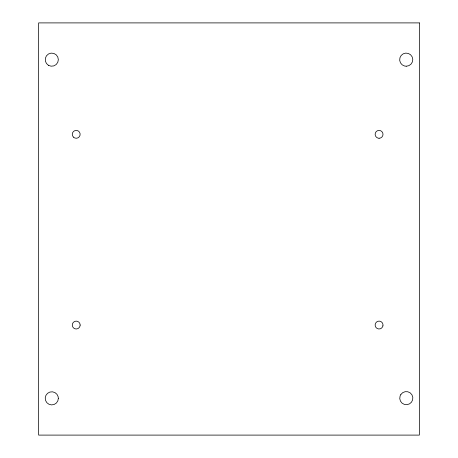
<?xml version="1.0" encoding="UTF-8"?>
<svg xmlns="http://www.w3.org/2000/svg" width="458" height="458" viewBox="0 0 458 458"><rect width="100%" height="100%" fill="white"/><g stroke="black" fill="none" stroke-linecap="round" stroke-linejoin="round"><path stroke-width="0.69" d="M80.15 325.048L80.013 326.067A3.939 3.939 0 0 1 73.681 328.065A3.939 3.939 0 0 1 74.545 321.482A3.939 3.939 0 0 1 80.15 325.048M382.934 325.844L382.596 326.812A3.939 3.939 0 0 1 375.989 327.493A3.939 3.939 0 0 1 378.165 321.218A3.939 3.939 0 0 1 382.934 325.844M400.859 394.481L400.097 396.01A6.561 6.561 0 0 0 406.996 404.672A6.561 6.561 0 0 0 411.925 394.762A6.561 6.561 0 0 0 400.859 394.481M419.345 22.9L38.655 22.9L38.655 435.1L419.345 435.1L419.345 22.9M406.217 66.221L404.523 65.998A6.561 6.561 0 0 1 401.191 55.441A6.561 6.561 0 0 1 412.166 56.884A6.561 6.561 0 0 1 406.217 66.221M379.075 138.259L378.056 138.127A3.939 3.939 0 0 1 376.058 131.79A3.939 3.939 0 0 1 382.648 132.66A3.939 3.939 0 0 1 379.075 138.259M58.343 398.345L58.12 396.645A6.561 6.561 0 0 0 47.563 393.313A6.561 6.561 0 0 0 49.006 404.294A6.561 6.561 0 0 0 58.343 398.345M73.423 137.108A3.939 3.939 0 0 0 80.013 135.339A3.939 3.939 0 0 0 75.192 130.519A3.939 3.939 0 0 0 73.423 137.108M48.496 65.339A6.561 6.561 0 0 0 58.343 59.655A6.561 6.561 0 0 0 48.496 53.975A6.561 6.561 0 0 0 48.496 65.339"/></g></svg>
